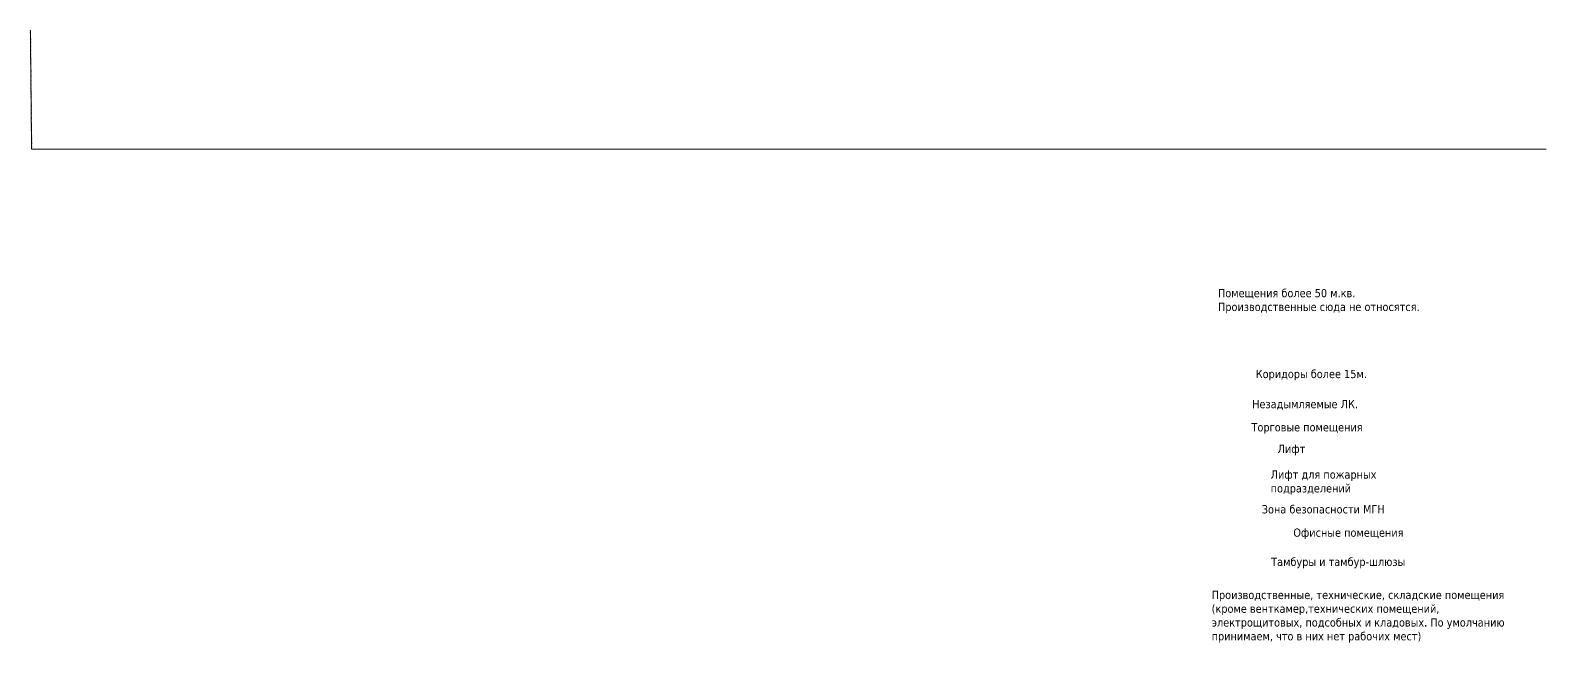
# Model space of a CAD drawing. Header units: millimetres. Extents: x -783640 to 8156175, y -1575894 to 1845315.
# Drawn here: x -780035 to -339565, y 888943 to 1066913 of the extents above; entities that cross this region are included whole.
import ezdxf

# ---------------------------------------------------------------- set-up
doc = ezdxf.new("R2010")
doc.units = ezdxf.units.MM
doc.layers.add('экспертиза ДУ', color=1, linetype='Continuous', lineweight=0)
doc.layers.add('экспертиза ДУ пояснения', color=6, linetype='Continuous', lineweight=0)
doc.styles.add('ЭКСПЕРТИЗА', font='tahoma.ttf')

msp = doc.modelspace()

# ---------------------------------------------------------------- linework, layer by layer
at = {"layer": 'экспертиза ДУ'}
msp.add_lwpolyline([(-779951, 1066997, 0.5205671), (-779947, 1066667, 0.5205671), (-779944, 1066337, 0.5205671), (-779941, 1066007, 0.5205671), (-779937, 1065677, 0.5205671), (-779934, 1065347, 0.5205671), (-779931, 1065017, 0.5205671), (-779927, 1064687, 0.5205671), (-779924, 1064357, 0.5205671), (-779920, 1064027, 0.5205671), (-779917, 1063697, 0.5205671), (-779914, 1063367, 0.5205671), (-779910, 1063037, 0.5205671), (-779907, 1062707, 0.5205671), (-779904, 1062377, 0.5205671), (-779900, 1062047, 0.5205671), (-779897, 1061717, 0.5205671), (-779893, 1061388, 0.5205671), (-779890, 1061058, 0.5205671), (-779887, 1060728, 0.5205671), (-779883, 1060398, 0.5205671), (-779880, 1060068, 0.5205671), (-779877, 1059738, 0.5205671), (-779873, 1059408, 0.5205671), (-779870, 1059078, 0.5205671), (-779866, 1058748, 0.5205671), (-779863, 1058418, 0.5205671), (-779860, 1058088, 0.5205671), (-779856, 1057758, 0.5205671), (-779853, 1057428, 0.5205671), (-779850, 1057098, 0.5205671), (-779846, 1056768, 0.5205671), (-779843, 1056438, 0.5205671), (-779840, 1056108, 0.5205671), (-779836, 1055778, 0.5205671), (-779833, 1055449, 0.5205671), (-779829, 1055119, 0.5205671), (-779826, 1054789, 0.5205671), (-779823, 1054459, 0.5205671), (-779819, 1054129, 0.5205671), (-779816, 1053799, 0.5205671), (-779813, 1053469, 0.5205671), (-779809, 1053139, 0.5205671), (-779806, 1052809, 0.5205671), (-779802, 1052479, 0.5205671), (-779799, 1052149, 0.5205671), (-779796, 1051819, 0.5205671), (-779792, 1051489, 0.5205671), (-779789, 1051159, 0.5205671), (-779786, 1050829, 0.5205671), (-779782, 1050499, 0.5205671), (-779779, 1050169, 0.5205671), (-779776, 1049839, 0.5205671), (-779772, 1049510, 0.5205671), (-779769, 1049180, 0.5205671), (-779765, 1048850, 0.5205671), (-779762, 1048520, 0.5205671), (-779759, 1048190, 0.5205671), (-779755, 1047860, 0.5205671), (-779752, 1047530, 0.5205671), (-779749, 1047200, 0.5205671), (-779745, 1046870, 0.5205671), (-779742, 1046540, 0.5205671), (-779738, 1046210, 0.5205671), (-779735, 1045880, 0.5205671), (-779732, 1045550, 0.5205671), (-779728, 1045220, 0.5205671), (-779725, 1044890, 0.5205671), (-779722, 1044560, 0.5205671), (-779718, 1044230, 0.5205671), (-779715, 1043900, 0.5205671), (-779712, 1043571, 0.5205671), (-779708, 1043241, 0.5205671), (-779705, 1042911, 0.5205671), (-779701, 1042581, 0.5205671), (-779698, 1042251, 0.5205671), (-779695, 1041921, 0.5205671), (-779691, 1041591, 0.5205671), (-779688, 1041261, 0.5205671), (-779685, 1040931, 0.5205671), (-779681, 1040601, 0.5205671), (-779678, 1040271, 0.5205671), (-779674, 1039941, 0.5205671), (-779671, 1039611, 0.5205671), (-779668, 1039281, 0.5205671), (-779664, 1038951, 0.5205671), (-779661, 1038621, 0.5205671), (-779658, 1038291, 0.5205671), (-779654, 1037961, 0.5205671), (-779651, 1037632, 0.5205671), (-779648, 1037302, 0.5205671), (-779644, 1036972, 0.5205671), (-779641, 1036642, 0.5205671), (-779637, 1036312, 0.5205671), (-779634, 1035982, 0.5205671), (-779631, 1035652, 0.5205671), (-779627, 1035322, 0.5205671), (-779624, 1034992, 0.5205671), (-779621, 1034662, 0.5205671), (-779617, 1034332, 0.5205671), (-779614, 1034002, 0.5205671), (-779610, 1033672, 0.5205671), (-779607, 1033342, 0.5205671), (-779604, 1033012, 0.5205671), (-779600, 1032682, 0.5205671), (-779598, 1032416, 0.5205671), (-779268, 1032416, 0.5205671), (-778938, 1032416, 0.5205671), (-778608, 1032416, 0.5205671), (-778278, 1032416, 0.5205671), (-777948, 1032416, 0.5205671), (-777618, 1032416, 0.5205671), (-777288, 1032416, 0.5205671), (-776958, 1032416, 0.5205671), (-776628, 1032416, 0.5205671), (-776298, 1032416, 0.5205671), (-775968, 1032416, 0.5205671), (-775638, 1032416, 0.5205671), (-775308, 1032416, 0.5205671), (-774978, 1032416, 0.5205671), (-774648, 1032416, 0.5205671), (-774318, 1032416, 0.5205671), (-773988, 1032416, 0.5205671), (-773658, 1032416, 0.5205671), (-773328, 1032416, 0.5205671), (-772998, 1032416, 0.5205671), (-772668, 1032416, 0.5205671), (-772338, 1032416, 0.5205671), (-772009, 1032416, 0.5205671), (-771679, 1032416, 0.5205671), (-771349, 1032416, 0.5205671), (-771019, 1032416, 0.5205671), (-770689, 1032416, 0.5205671), (-770359, 1032416, 0.5205671), (-770029, 1032416, 0.5205671), (-769699, 1032416, 0.5205671), (-769369, 1032416, 0.5205671), (-769039, 1032416, 0.5205671), (-768709, 1032416, 0.5205671), (-768379, 1032416, 0.5205671), (-768049, 1032416, 0.5205671), (-767719, 1032416, 0.5205671), (-767389, 1032416, 0.5205671), (-767059, 1032416, 0.5205671), (-766729, 1032416, 0.5205671), (-766399, 1032416, 0.5205671), (-766069, 1032416, 0.5205671), (-765739, 1032416, 0.5205671), (-765409, 1032416, 0.5205671), (-765079, 1032416, 0.5205671), (-764749, 1032416, 0.5205671), (-764419, 1032416, 0.5205671), (-764089, 1032416, 0.5205671), (-763759, 1032416, 0.5205671), (-763430, 1032416, 0.5205671), (-763100, 1032416, 0.5205671), (-762770, 1032416, 0.5205671), (-762440, 1032416, 0.5205671), (-762110, 1032416, 0.5205671), (-761780, 1032416, 0.5205671), (-761450, 1032416, 0.5205671), (-761120, 1032416, 0.5205671), (-760790, 1032416, 0.5205671), (-760460, 1032416, 0.5205671), (-760130, 1032416, 0.5205671), (-759800, 1032416, 0.5205671), (-759470, 1032416, 0.5205671), (-759140, 1032416, 0.5205671), (-758810, 1032416, 0.5205671), (-758480, 1032416, 0.5205671), (-758150, 1032416, 0.5205671), (-757820, 1032416, 0.5205671), (-757490, 1032416, 0.5205671), (-757160, 1032416, 0.5205671), (-756830, 1032416, 0.5205671), (-756500, 1032416, 0.5205671), (-756170, 1032416, 0.5205671), (-755840, 1032416, 0.5205671), (-755510, 1032416, 0.5205671), (-755180, 1032416, 0.5205671), (-754851, 1032416, 0.5205671), (-754521, 1032416, 0.5205671), (-754191, 1032416, 0.5205671), (-753861, 1032416, 0.5205671), (-753531, 1032416, 0.5205671), (-753201, 1032416, 0.5205671), (-752871, 1032416, 0.5205671), (-752541, 1032416, 0.5205671), (-752211, 1032416, 0.5205671), (-751881, 1032416, 0.5205671), (-751551, 1032416, 0.5205671), (-751221, 1032416, 0.5205671), (-750891, 1032416, 0.5205671), (-750561, 1032416, 0.5205671), (-750231, 1032416, 0.5205671), (-749901, 1032416, 0.5205671), (-749571, 1032416, 0.5205671), (-749241, 1032416, 0.5205671), (-748911, 1032416, 0.5205671), (-748581, 1032416, 0.5205671), (-748251, 1032416, 0.5205671), (-747921, 1032416, 0.5205671), (-747591, 1032416, 0.5205671), (-747261, 1032416, 0.5205671), (-746931, 1032416, 0.5205671), (-746601, 1032416, 0.5205671), (-746272, 1032416, 0.5205671), (-745942, 1032416, 0.5205671), (-745612, 1032416, 0.5205671), (-745282, 1032416, 0.5205671), (-744952, 1032416, 0.5205671), (-744622, 1032416, 0.5205671), (-744292, 1032416, 0.5205671), (-743962, 1032416, 0.5205671), (-743632, 1032416, 0.5205671), (-743302, 1032416, 0.5205671), (-742972, 1032416, 0.5205671), (-742642, 1032416, 0.5205671), (-742312, 1032416, 0.5205671), (-741982, 1032416, 0.5205671), (-741652, 1032416, 0.5205671), (-741322, 1032416, 0.5205671), (-740992, 1032416, 0.5205671), (-740662, 1032416, 0.5205671), (-740332, 1032416, 0.5205671), (-740002, 1032416, 0.5205671), (-739672, 1032416, 0.5205671), (-739342, 1032416, 0.5205671), (-739012, 1032416, 0.5205671), (-738682, 1032416, 0.5205671), (-738352, 1032416, 0.5205671), (-738022, 1032416, 0.5205671), (-737693, 1032416, 0.5205671), (-737363, 1032416, 0.5205671), (-737033, 1032416, 0.5205671), (-736703, 1032416, 0.5205671), (-736373, 1032416, 0.5205671), (-736043, 1032416, 0.5205671), (-735713, 1032416, 0.5205671), (-735383, 1032416, 0.5205671), (-735053, 1032416, 0.5205671), (-734723, 1032416, 0.5205671), (-734393, 1032416, 0.5205671), (-734063, 1032416, 0.5205671), (-733733, 1032416, 0.5205671), (-733403, 1032416, 0.5205671), (-733073, 1032416, 0.5205671), (-732743, 1032416, 0.5205671), (-732413, 1032416, 0.5205671), (-732083, 1032416, 0.5205671), (-731753, 1032416, 0.5205671), (-731423, 1032416, 0.5205671), (-731093, 1032416, 0.5205671), (-730763, 1032416, 0.5205671), (-730433, 1032416, 0.5205671), (-730103, 1032416, 0.5205671), (-729773, 1032416, 0.5205671), (-729443, 1032416, 0.5205671), (-729114, 1032416, 0.5205671), (-728784, 1032416, 0.5205671), (-728454, 1032416, 0.5205671), (-728124, 1032416, 0.5205671), (-727794, 1032416, 0.5205671), (-727464, 1032416, 0.5205671), (-727134, 1032416, 0.5205671), (-726804, 1032416, 0.5205671), (-726474, 1032416, 0.5205671), (-726144, 1032416, 0.5205671), (-725814, 1032416, 0.5205671), (-725484, 1032416, 0.5205671), (-725154, 1032416, 0.5205671), (-724824, 1032416, 0.5205671), (-724494, 1032416, 0.5205671), (-724164, 1032416, 0.5205671), (-723834, 1032416, 0.5205671), (-723504, 1032416, 0.5205671), (-723174, 1032416, 0.5205671), (-722844, 1032416, 0.5205671), (-722514, 1032416, 0.5205671), (-722184, 1032416, 0.5205671), (-721854, 1032416, 0.5205671), (-721524, 1032416, 0.5205671), (-721194, 1032416, 0.5205671), (-720864, 1032416, 0.5205671), (-720535, 1032416, 0.5205671), (-720205, 1032416, 0.5205671), (-719875, 1032416, 0.5205671), (-719545, 1032416, 0.5205671), (-719215, 1032416, 0.5205671), (-718885, 1032416, 0.5205671), (-718555, 1032416, 0.5205671), (-718225, 1032416, 0.5205671), (-717895, 1032416, 0.5205671), (-717565, 1032416, 0.5205671), (-717235, 1032416, 0.5205671), (-716905, 1032416, 0.5205671), (-716575, 1032416, 0.5205671), (-716245, 1032416, 0.5205671), (-715915, 1032416, 0.5205671), (-715585, 1032416, 0.5205671), (-715255, 1032416, 0.5205671), (-714925, 1032416, 0.5205671), (-714595, 1032416, 0.5205671), (-714265, 1032416, 0.5205671), (-713935, 1032416, 0.5205671), (-713605, 1032416, 0.5205671), (-713275, 1032416, 0.5205671), (-712945, 1032416, 0.5205671), (-712615, 1032416, 0.5205671), (-712285, 1032416, 0.5205671), (-711956, 1032416, 0.5205671), (-711626, 1032416, 0.5205671), (-711296, 1032416, 0.5205671), (-710966, 1032416, 0.5205671), (-710636, 1032416, 0.5205671), (-710306, 1032416, 0.5205671), (-709976, 1032416, 0.5205671), (-709646, 1032416, 0.5205671), (-709316, 1032416, 0.5205671), (-708986, 1032416, 0.5205671), (-708656, 1032416, 0.5205671), (-708326, 1032416, 0.5205671), (-707996, 1032416, 0.5205671), (-707666, 1032416, 0.5205671), (-707336, 1032416, 0.5205671), (-707006, 1032416, 0.5205671), (-706676, 1032416, 0.5205671), (-706346, 1032416, 0.5205671), (-706016, 1032416, 0.5205671), (-705686, 1032416, 0.5205671), (-705356, 1032416, 0.5205671), (-705026, 1032416, 0.5205671), (-704696, 1032416, 0.5205671), (-704366, 1032416, 0.5205671), (-704036, 1032416, 0.5205671), (-703706, 1032416, 0.5205671), (-703377, 1032416, 0.5205671), (-703047, 1032416, 0.5205671), (-702717, 1032416, 0.5205671), (-702387, 1032416, 0.5205671), (-702057, 1032416, 0.5205671), (-701727, 1032416, 0.5205671), (-701397, 1032416, 0.5205671), (-701067, 1032416, 0.5205671), (-700737, 1032416, 0.5205671), (-700407, 1032416, 0.5205671), (-700077, 1032416, 0.5205671), (-699747, 1032416, 0.5205671), (-699417, 1032416, 0.5205671), (-699087, 1032416, 0.5205671), (-698757, 1032416, 0.5205671), (-698427, 1032416, 0.5205671), (-698097, 1032416, 0.5205671), (-697767, 1032416, 0.5205671), (-697437, 1032416, 0.5205671), (-697107, 1032416, 0.5205671), (-696777, 1032416, 0.5205671), (-696447, 1032416, 0.5205671), (-696117, 1032416, 0.5205671), (-695787, 1032416, 0.5205671), (-695457, 1032416, 0.5205671), (-695127, 1032416, 0.5205671), (-694798, 1032416, 0.5205671), (-694468, 1032416, 0.5205671), (-694138, 1032416, 0.5205671), (-693808, 1032416, 0.5205671), (-693478, 1032416, 0.5205671), (-693148, 1032416, 0.5205671), (-692818, 1032416, 0.5205671), (-692488, 1032416, 0.5205671), (-692158, 1032416, 0.5205671), (-691828, 1032416, 0.5205671), (-691498, 1032416, 0.5205671), (-691168, 1032416, 0.5205671), (-690838, 1032416, 0.5205671), (-690508, 1032416, 0.5205671), (-690178, 1032416, 0.5205671), (-689848, 1032416, 0.5205671), (-689518, 1032416, 0.5205671), (-689188, 1032416, 0.5205671), (-688858, 1032416, 0.5205671), (-688528, 1032416, 0.5205671), (-688198, 1032416, 0.5205671), (-687868, 1032416, 0.5205671), (-687538, 1032416, 0.5205671), (-687208, 1032416, 0.5205671), (-686878, 1032416, 0.5205671), (-686548, 1032416, 0.5205671), (-686219, 1032416, 0.5205671), (-685889, 1032416, 0.5205671), (-685559, 1032416, 0.5205671), (-685229, 1032416, 0.5205671), (-684899, 1032416, 0.5205671), (-684569, 1032416, 0.5205671), (-684239, 1032416, 0.5205671), (-683909, 1032416, 0.5205671), (-683579, 1032416, 0.5205671), (-683249, 1032416, 0.5205671), (-682919, 1032416, 0.5205671), (-682589, 1032416, 0.5205671), (-682259, 1032416, 0.5205671), (-681929, 1032416, 0.5205671), (-681599, 1032416, 0.5205671), (-681269, 1032416, 0.5205671), (-680939, 1032416, 0.5205671), (-680609, 1032416, 0.5205671), (-680279, 1032416, 0.5205671), (-679949, 1032416, 0.5205671), (-679619, 1032416, 0.5205671), (-679289, 1032416, 0.5205671), (-678959, 1032416, 0.5205671), (-678629, 1032416, 0.5205671), (-678299, 1032416, 0.5205671), (-677969, 1032416, 0.5205671), (-677640, 1032416, 0.5205671), (-677310, 1032416, 0.5205671), (-676980, 1032416, 0.5205671), (-676650, 1032416, 0.5205671), (-676320, 1032416, 0.5205671), (-675990, 1032416, 0.5205671), (-675660, 1032416, 0.5205671), (-675330, 1032416, 0.5205671), (-675000, 1032416, 0.5205671), (-674670, 1032416, 0.5205671), (-674340, 1032416, 0.5205671), (-674010, 1032416, 0.5205671), (-673680, 1032416, 0.5205671), (-673350, 1032416, 0.5205671), (-673020, 1032416, 0.5205671), (-672690, 1032416, 0.5205671), (-672360, 1032416, 0.5205671), (-672030, 1032416, 0.5205671), (-671700, 1032416, 0.5205671), (-671370, 1032416, 0.5205671), (-671040, 1032416, 0.5205671), (-670710, 1032416, 0.5205671), (-670380, 1032416, 0.5205671), (-670050, 1032416, 0.5205671), (-669720, 1032416, 0.5205671), (-669390, 1032416, 0.5205671), (-669060, 1032416, 0.5205671), (-668731, 1032416, 0.5205671), (-668401, 1032416, 0.5205671), (-668071, 1032416, 0.5205671), (-667741, 1032416, 0.5205671), (-667411, 1032416, 0.5205671), (-667081, 1032416, 0.5205671), (-666751, 1032416, 0.5205671), (-666421, 1032416, 0.5205671), (-666091, 1032416, 0.5205671), (-665761, 1032416, 0.5205671), (-665431, 1032416, 0.5205671), (-665101, 1032416, 0.5205671), (-664771, 1032416, 0.5205671), (-664441, 1032416, 0.5205671), (-664111, 1032416, 0.5205671), (-663781, 1032416, 0.5205671), (-663451, 1032416, 0.5205671), (-663121, 1032416, 0.5205671), (-662791, 1032416, 0.5205671), (-662461, 1032416, 0.5205671), (-662131, 1032416, 0.5205671), (-661801, 1032416, 0.5205671), (-661471, 1032416, 0.5205671), (-661141, 1032416, 0.5205671), (-660811, 1032416, 0.5205671), (-660481, 1032416, 0.5205671), (-660152, 1032416, 0.5205671), (-659822, 1032416, 0.5205671), (-659492, 1032416, 0.5205671), (-659162, 1032416, 0.5205671), (-658832, 1032416, 0.5205671), (-658502, 1032416, 0.5205671), (-658172, 1032416, 0.5205671), (-657842, 1032416, 0.5205671), (-657512, 1032416, 0.5205671), (-657182, 1032416, 0.5205671), (-656852, 1032416, 0.5205671), (-656522, 1032416, 0.5205671), (-656192, 1032416, 0.5205671), (-655862, 1032416, 0.5205671), (-655532, 1032416, 0.5205671), (-655202, 1032416, 0.5205671), (-654872, 1032416, 0.5205671), (-654542, 1032416, 0.5205671), (-654212, 1032416, 0.5205671), (-653882, 1032416, 0.5205671), (-653552, 1032416, 0.5205671), (-653222, 1032416, 0.5205671), (-652892, 1032416, 0.5205671), (-652562, 1032416, 0.5205671), (-652232, 1032416, 0.5205671), (-651902, 1032416, 0.5205671), (-651573, 1032416, 0.5205671), (-651243, 1032416, 0.5205671), (-650913, 1032416, 0.5205671), (-650583, 1032416, 0.5205671), (-650253, 1032416, 0.5205671), (-649923, 1032416, 0.5205671), (-649593, 1032416, 0.5205671), (-649263, 1032416, 0.5205671), (-648933, 1032416, 0.5205671), (-648603, 1032416, 0.5205671), (-648273, 1032416, 0.5205671), (-647943, 1032416, 0.5205671), (-647613, 1032416, 0.5205671), (-647283, 1032416, 0.5205671), (-646953, 1032416, 0.5205671), (-646623, 1032416, 0.5205671), (-646293, 1032416, 0.5205671), (-645963, 1032416, 0.5205671), (-645633, 1032416, 0.5205671), (-645303, 1032416, 0.5205671), (-644973, 1032416, 0.5205671), (-644643, 1032416, 0.5205671), (-644313, 1032416, 0.5205671), (-643983, 1032416, 0.5205671), (-643653, 1032416, 0.5205671), (-643323, 1032416, 0.5205671), (-642994, 1032416, 0.5205671), (-642664, 1032416, 0.5205671), (-642334, 1032416, 0.5205671), (-642004, 1032416, 0.5205671), (-641674, 1032416, 0.5205671), (-641344, 1032416, 0.5205671), (-641014, 1032416, 0.5205671), (-640684, 1032416, 0.5205671), (-640354, 1032416, 0.5205671), (-640024, 1032416, 0.5205671), (-639694, 1032416, 0.5205671), (-639364, 1032416, 0.5205671), (-639034, 1032416, 0.5205671), (-638704, 1032416, 0.5205671), (-638374, 1032416, 0.5205671), (-638044, 1032416, 0.5205671), (-637714, 1032416, 0.5205671), (-637384, 1032416, 0.5205671), (-637054, 1032416, 0.5205671), (-636724, 1032416, 0.5205671), (-636394, 1032416, 0.5205671), (-636064, 1032416, 0.5205671), (-635734, 1032416, 0.5205671), (-635404, 1032416, 0.5205671), (-635074, 1032416, 0.5205671), (-634744, 1032416, 0.5205671), (-634415, 1032416, 0.5205671), (-634085, 1032416, 0.5205671), (-633755, 1032416, 0.5205671), (-633425, 1032416, 0.5205671), (-633095, 1032416, 0.5205671), (-632765, 1032416, 0.5205671), (-632435, 1032416, 0.5205671), (-632105, 1032416, 0.5205671), (-631775, 1032416, 0.5205671), (-631445, 1032416, 0.5205671), (-631115, 1032416, 0.5205671), (-630785, 1032416, 0.5205671), (-630455, 1032416, 0.5205671), (-630125, 1032416, 0.5205671), (-629795, 1032416, 0.5205671), (-629465, 1032416, 0.5205671), (-629135, 1032416, 0.5205671), (-628805, 1032416, 0.5205671), (-628475, 1032416, 0.5205671), (-628145, 1032416, 0.5205671), (-627815, 1032416, 0.5205671), (-627485, 1032416, 0.5205671), (-627155, 1032416, 0.5205671), (-626825, 1032416, 0.5205671), (-626495, 1032416, 0.5205671), (-626165, 1032416, 0.5205671), (-625836, 1032416, 0.5205671), (-625506, 1032416, 0.5205671), (-625176, 1032416, 0.5205671), (-624846, 1032416, 0.5205671), (-624516, 1032416, 0.5205671), (-624186, 1032416, 0.5205671), (-623856, 1032416, 0.5205671), (-623526, 1032416, 0.5205671), (-623196, 1032416, 0.5205671), (-622866, 1032416, 0.5205671), (-622536, 1032416, 0.5205671), (-622206, 1032416, 0.5205671), (-621876, 1032416, 0.5205671), (-621546, 1032416, 0.5205671), (-621216, 1032416, 0.5205671), (-620886, 1032416, 0.5205671), (-620556, 1032416, 0.5205671), (-620226, 1032416, 0.5205671), (-619896, 1032416, 0.5205671), (-619566, 1032416, 0.5205671), (-619236, 1032416, 0.5205671), (-618906, 1032416, 0.5205671), (-618576, 1032416, 0.5205671), (-618246, 1032416, 0.5205671), (-617916, 1032416, 0.5205671), (-617586, 1032416, 0.5205671), (-617257, 1032416, 0.5205671), (-616927, 1032416, 0.5205671), (-616597, 1032416, 0.5205671), (-616267, 1032416, 0.5205671), (-615937, 1032416, 0.5205671), (-615607, 1032416, 0.5205671), (-615277, 1032416, 0.5205671), (-614947, 1032416, 0.5205671), (-614617, 1032416, 0.5205671), (-614287, 1032416, 0.5205671), (-613957, 1032416, 0.5205671), (-613627, 1032416, 0.5205671), (-613297, 1032416, 0.5205671), (-612967, 1032416, 0.5205671), (-612637, 1032416, 0.5205671), (-612307, 1032416, 0.5205671), (-611977, 1032416, 0.5205671), (-611647, 1032416, 0.5205671), (-611317, 1032416, 0.5205671), (-610987, 1032416, 0.5205671), (-610657, 1032416, 0.5205671), (-610327, 1032416, 0.5205671), (-609997, 1032416, 0.5205671), (-609667, 1032416, 0.5205671), (-609337, 1032416, 0.5205671), (-609007, 1032416, 0.5205671), (-608678, 1032416, 0.5205671), (-608348, 1032416, 0.5205671), (-608018, 1032416, 0.5205671), (-607688, 1032416, 0.5205671), (-607358, 1032416, 0.5205671), (-607028, 1032416, 0.5205671), (-606698, 1032416, 0.5205671), (-606368, 1032416, 0.5205671), (-606038, 1032416, 0.5205671), (-605708, 1032416, 0.5205671), (-605378, 1032416, 0.5205671), (-605048, 1032416, 0.5205671), (-604718, 1032416, 0.5205671), (-604388, 1032416, 0.5205671), (-604058, 1032416, 0.5205671), (-603728, 1032416, 0.5205671), (-603398, 1032416, 0.5205671), (-603068, 1032416, 0.5205671), (-602738, 1032416, 0.5205671), (-602408, 1032416, 0.5205671), (-602078, 1032416, 0.5205671), (-601748, 1032416, 0.5205671), (-601418, 1032416, 0.5205671), (-601088, 1032416, 0.5205671), (-600758, 1032416, 0.5205671), (-600428, 1032416, 0.5205671), (-600099, 1032416, 0.5205671), (-599769, 1032416, 0.5205671), (-599439, 1032416, 0.5205671), (-599109, 1032416, 0.5205671), (-598779, 1032416, 0.5205671), (-598449, 1032416, 0.5205671), (-598119, 1032416, 0.5205671), (-597789, 1032416, 0.5205671), (-597459, 1032416, 0.5205671), (-597129, 1032416, 0.5205671), (-596799, 1032416, 0.5205671), (-596469, 1032416, 0.5205671), (-596139, 1032416, 0.5205671), (-595809, 1032416, 0.5205671), (-595479, 1032416, 0.5205671), (-595149, 1032416, 0.5205671), (-594819, 1032416, 0.5205671), (-594489, 1032416, 0.5205671), (-594159, 1032416, 0.5205671), (-593829, 1032416, 0.5205671), (-593499, 1032416, 0.5205671), (-593169, 1032416, 0.5205671), (-592839, 1032416, 0.5205671), (-592509, 1032416, 0.5205671), (-592179, 1032416, 0.5205671), (-591849, 1032416, 0.5205671), (-591520, 1032416, 0.5205671), (-591190, 1032416, 0.5205671), (-590860, 1032416, 0.5205671), (-590530, 1032416, 0.5205671), (-590200, 1032416, 0.5205671), (-589870, 1032416, 0.5205671), (-589540, 1032416, 0.5205671), (-589210, 1032416, 0.5205671), (-588880, 1032416, 0.5205671), (-588550, 1032416, 0.5205671), (-588220, 1032416, 0.5205671), (-587890, 1032416, 0.5205671), (-587560, 1032416, 0.5205671), (-587230, 1032416, 0.5205671), (-586900, 1032416, 0.5205671), (-586570, 1032416, 0.5205671), (-586240, 1032416, 0.5205671), (-585910, 1032416, 0.5205671), (-585580, 1032416, 0.5205671), (-585250, 1032416, 0.5205671), (-584920, 1032416, 0.5205671), (-584590, 1032416, 0.5205671), (-584260, 1032416, 0.5205671), (-583930, 1032416, 0.5205671), (-583600, 1032416, 0.5205671), (-583270, 1032416, 0.5205671), (-582941, 1032416, 0.5205671), (-582611, 1032416, 0.5205671), (-582281, 1032416, 0.5205671), (-581951, 1032416, 0.5205671), (-581621, 1032416, 0.5205671), (-581291, 1032416, 0.5205671), (-580961, 1032416, 0.5205671), (-580631, 1032416, 0.5205671), (-580301, 1032416, 0.5205671), (-579971, 1032416, 0.5205671), (-579641, 1032416, 0.5205671), (-579311, 1032416, 0.5205671), (-578981, 1032416, 0.5205671), (-578651, 1032416, 0.5205671), (-578321, 1032416, 0.5205671), (-577991, 1032416, 0.5205671), (-577661, 1032416, 0.5205671), (-577331, 1032416, 0.5205671), (-577001, 1032416, 0.5205671), (-576671, 1032416, 0.5205671), (-576341, 1032416, 0.5205671), (-576011, 1032416, 0.5205671), (-575681, 1032416, 0.5205671), (-575351, 1032416, 0.5205671), (-575021, 1032416, 0.5205671), (-574691, 1032416, 0.5205671), (-574362, 1032416, 0.5205671), (-574032, 1032416, 0.5205671), (-573702, 1032416, 0.5205671), (-573372, 1032416, 0.5205671), (-573042, 1032416, 0.5205671), (-572712, 1032416, 0.5205671), (-572382, 1032416, 0.5205671), (-572052, 1032416, 0.5205671), (-571722, 1032416, 0.5205671), (-571392, 1032416, 0.5205671), (-571062, 1032416, 0.5205671), (-570732, 1032416, 0.5205671), (-570402, 1032416, 0.5205671), (-570072, 1032416, 0.5205671), (-569742, 1032416, 0.5205671), (-569412, 1032416, 0.5205671), (-569082, 1032416, 0.5205671), (-568752, 1032416, 0.5205671), (-568422, 1032416, 0.5205671), (-568092, 1032416, 0.5205671), (-567762, 1032416, 0.5205671), (-567432, 1032416, 0.5205671), (-567102, 1032416, 0.5205671), (-566772, 1032416, 0.5205671), (-566442, 1032416, 0.5205671), (-566112, 1032416, 0.5205671), (-565783, 1032416, 0.5205671), (-565453, 1032416, 0.5205671), (-565123, 1032416, 0.5205671), (-564793, 1032416, 0.5205671), (-564463, 1032416, 0.5205671), (-564133, 1032416, 0.5205671), (-563803, 1032416, 0.5205671), (-563473, 1032416, 0.5205671), (-563143, 1032416, 0.5205671), (-562813, 1032416, 0.5205671), (-562483, 1032416, 0.5205671), (-562153, 1032416, 0.5205671), (-561823, 1032416, 0.5205671), (-561493, 1032416, 0.5205671), (-561163, 1032416, 0.5205671), (-560833, 1032416, 0.5205671), (-560503, 1032416, 0.5205671), (-560173, 1032416, 0.5205671), (-559843, 1032416, 0.5205671), (-559513, 1032416, 0.5205671), (-559183, 1032416, 0.5205671), (-558853, 1032416, 0.5205671), (-558523, 1032416, 0.5205671), (-558193, 1032416, 0.5205671), (-557863, 1032416, 0.5205671), (-557533, 1032416, 0.5205671), (-557204, 1032416, 0.5205671), (-556874, 1032416, 0.5205671), (-556544, 1032416, 0.5205671), (-556214, 1032416, 0.5205671), (-555884, 1032416, 0.5205671), (-555554, 1032416, 0.5205671), (-555224, 1032416, 0.5205671), (-554894, 1032416, 0.5205671), (-554564, 1032416, 0.5205671), (-554234, 1032416, 0.5205671), (-553904, 1032416, 0.5205671), (-553574, 1032416, 0.5205671), (-553244, 1032416, 0.5205671), (-552914, 1032416, 0.5205671), (-552584, 1032416, 0.5205671), (-552254, 1032416, 0.5205671), (-551924, 1032416, 0.5205671), (-551594, 1032416, 0.5205671), (-551264, 1032416, 0.5205671), (-550934, 1032416, 0.5205671), (-550604, 1032416, 0.5205671), (-550274, 1032416, 0.5205671), (-549944, 1032416, 0.5205671), (-549614, 1032416, 0.5205671), (-549284, 1032416, 0.5205671), (-548954, 1032416, 0.5205671), (-548625, 1032416, 0.5205671), (-548295, 1032416, 0.5205671), (-547965, 1032416, 0.5205671), (-547635, 1032416, 0.5205671), (-547305, 1032416, 0.5205671), (-546975, 1032416, 0.5205671), (-546645, 1032416, 0.5205671), (-546315, 1032416, 0.5205671), (-545985, 1032416, 0.5205671), (-545655, 1032416, 0.5205671), (-545325, 1032416, 0.5205671), (-544995, 1032416, 0.5205671), (-544665, 1032416, 0.5205671), (-544335, 1032416, 0.5205671), (-544005, 1032416, 0.5205671), (-543675, 1032416, 0.5205671), (-543345, 1032416, 0.5205671), (-543015, 1032416, 0.5205671), (-542685, 1032416, 0.5205671), (-542355, 1032416, 0.5205671), (-542025, 1032416, 0.5205671), (-541695, 1032416, 0.5205671), (-541365, 1032416, 0.5205671), (-541035, 1032416, 0.5205671), (-540705, 1032416, 0.5205671), (-540375, 1032416, 0.5205671), (-540046, 1032416, 0.5205671), (-539716, 1032416, 0.5205671), (-539386, 1032416, 0.5205671), (-539056, 1032416, 0.5205671), (-538726, 1032416, 0.5205671), (-538396, 1032416, 0.5205671), (-538066, 1032416, 0.5205671), (-537736, 1032416, 0.5205671), (-537406, 1032416, 0.5205671), (-537076, 1032416, 0.5205671), (-536746, 1032416, 0.5205671), (-536416, 1032416, 0.5205671), (-536086, 1032416, 0.5205671), (-535756, 1032416, 0.5205671), (-535426, 1032416, 0.5205671), (-535096, 1032416, 0.5205671), (-534766, 1032416, 0.5205671), (-534436, 1032416, 0.5205671), (-534106, 1032416, 0.5205671), (-533776, 1032416, 0.5205671), (-533446, 1032416, 0.5205671), (-533116, 1032416, 0.5205671), (-532786, 1032416, 0.5205671), (-532456, 1032416, 0.5205671), (-532126, 1032416, 0.5205671), (-531796, 1032416, 0.5205671), (-531467, 1032416, 0.5205671), (-531137, 1032416, 0.5205671), (-530807, 1032416, 0.5205671), (-530477, 1032416, 0.5205671), (-530147, 1032416, 0.5205671), (-529817, 1032416, 0.5205671), (-529487, 1032416, 0.5205671), (-529157, 1032416, 0.5205671), (-528827, 1032416, 0.5205671), (-528497, 1032416, 0.5205671), (-528167, 1032416, 0.5205671), (-527837, 1032416, 0.5205671), (-527507, 1032416, 0.5205671), (-527177, 1032416, 0.5205671), (-526847, 1032416, 0.5205671), (-526517, 1032416, 0.5205671), (-526187, 1032416, 0.5205671), (-525857, 1032416, 0.5205671), (-525527, 1032416, 0.5205671), (-525197, 1032416, 0.5205671), (-524867, 1032416, 0.5205671), (-524537, 1032416, 0.5205671), (-524207, 1032416, 0.5205671), (-523877, 1032416, 0.5205671), (-523547, 1032416, 0.5205671), (-523217, 1032416, 0.5205671), (-522888, 1032416, 0.5205671), (-522558, 1032416, 0.5205671), (-522228, 1032416, 0.5205671), (-521898, 1032416, 0.5205671), (-521568, 1032416, 0.5205671), (-521238, 1032416, 0.5205671), (-520908, 1032416, 0.5205671), (-520578, 1032416, 0.5205671), (-520248, 1032416, 0.5205671), (-519918, 1032416, 0.5205671), (-519588, 1032416, 0.5205671), (-519258, 1032416, 0.5205671), (-518928, 1032416, 0.5205671), (-518598, 1032416, 0.5205671), (-518268, 1032416, 0.5205671), (-517938, 1032416, 0.5205671), (-517608, 1032416, 0.5205671), (-517278, 1032416, 0.5205671), (-516948, 1032416, 0.5205671), (-516618, 1032416, 0.5205671), (-516288, 1032416, 0.5205671), (-515958, 1032416, 0.5205671), (-515628, 1032416, 0.5205671), (-515298, 1032416, 0.5205671), (-514968, 1032416, 0.5205671), (-514638, 1032416, 0.5205671), (-514308, 1032416, 0.5205671), (-513979, 1032416, 0.5205671), (-513649, 1032416, 0.5205671), (-513319, 1032416, 0.5205671), (-512989, 1032416, 0.5205671), (-512659, 1032416, 0.5205671), (-512329, 1032416, 0.5205671), (-511999, 1032416, 0.5205671), (-511669, 1032416, 0.5205671), (-511339, 1032416, 0.5205671), (-511009, 1032416, 0.5205671), (-510679, 1032416, 0.5205671), (-510349, 1032416, 0.5205671), (-510019, 1032416, 0.5205671), (-509689, 1032416, 0.5205671), (-509359, 1032416, 0.5205671), (-509029, 1032416, 0.5205671), (-508699, 1032416, 0.5205671), (-508369, 1032416, 0.5205671), (-508039, 1032416, 0.5205671), (-507709, 1032416, 0.5205671), (-507379, 1032416, 0.5205671), (-507049, 1032416, 0.5205671), (-506719, 1032416, 0.5205671), (-506389, 1032416, 0.5205671), (-506059, 1032416, 0.5205671), (-505729, 1032416, 0.5205671), (-505400, 1032416, 0.5205671), (-505070, 1032416, 0.5205671), (-504740, 1032416, 0.5205671), (-504410, 1032416, 0.5205671), (-504080, 1032416, 0.5205671), (-503750, 1032416, 0.5205671), (-503420, 1032416, 0.5205671), (-503090, 1032416, 0.5205671), (-502760, 1032416, 0.5205671), (-502430, 1032416, 0.5205671), (-502100, 1032416, 0.5205671), (-501770, 1032416, 0.5205671), (-501440, 1032416, 0.5205671), (-501110, 1032416, 0.5205671), (-500780, 1032416, 0.5205671), (-500450, 1032416, 0.5205671), (-500120, 1032416, 0.5205671), (-499790, 1032416, 0.5205671), (-499460, 1032416, 0.5205671), (-499130, 1032416, 0.5205671), (-498800, 1032416, 0.5205671), (-498470, 1032416, 0.5205671), (-498140, 1032416, 0.5205671), (-497810, 1032416, 0.5205671), (-497480, 1032416, 0.5205671), (-497150, 1032416, 0.5205671), (-496821, 1032416, 0.5205671), (-496491, 1032416, 0.5205671), (-496161, 1032416, 0.5205671), (-495831, 1032416, 0.5205671), (-495501, 1032416, 0.5205671), (-495171, 1032416, 0.5205671), (-494841, 1032416, 0.5205671), (-494511, 1032416, 0.5205671), (-494181, 1032416, 0.5205671), (-493851, 1032416, 0.5205671), (-493521, 1032416, 0.5205671), (-493191, 1032416, 0.5205671), (-492861, 1032416, 0.5205671), (-492531, 1032416, 0.5205671), (-492201, 1032416, 0.5205671), (-491871, 1032416, 0.5205671), (-491541, 1032416, 0.5205671), (-491211, 1032416, 0.5205671), (-490881, 1032416, 0.5205671), (-490551, 1032416, 0.5205671), (-490221, 1032416, 0.5205671), (-489891, 1032416, 0.5205671), (-489561, 1032416, 0.5205671), (-489231, 1032416, 0.5205671), (-488901, 1032416, 0.5205671), (-488571, 1032416, 0.5205671), (-488242, 1032416, 0.5205671), (-487912, 1032416, 0.5205671), (-487582, 1032416, 0.5205671), (-487252, 1032416, 0.5205671), (-486922, 1032416, 0.5205671), (-486592, 1032416, 0.5205671), (-486262, 1032416, 0.5205671), (-485932, 1032416, 0.5205671), (-485602, 1032416, 0.5205671), (-485272, 1032416, 0.5205671), (-484942, 1032416, 0.5205671), (-484612, 1032416, 0.5205671), (-484282, 1032416, 0.5205671), (-483952, 1032416, 0.5205671), (-483622, 1032416, 0.5205671), (-483292, 1032416, 0.5205671), (-482962, 1032416, 0.5205671), (-482632, 1032416, 0.5205671), (-482302, 1032416, 0.5205671), (-481972, 1032416, 0.5205671), (-481642, 1032416, 0.5205671), (-481312, 1032416, 0.5205671), (-480982, 1032416, 0.5205671), (-480652, 1032416, 0.5205671), (-480322, 1032416, 0.5205671), (-479992, 1032416, 0.5205671), (-479663, 1032416, 0.5205671), (-479333, 1032416, 0.5205671), (-479003, 1032416, 0.5205671), (-478673, 1032416, 0.5205671), (-478343, 1032416, 0.5205671), (-478013, 1032416, 0.5205671), (-477683, 1032416, 0.5205671), (-477353, 1032416, 0.5205671), (-477023, 1032416, 0.5205671), (-476693, 1032416, 0.5205671), (-476363, 1032416, 0.5205671), (-476033, 1032416, 0.5205671), (-475703, 1032416, 0.5205671), (-475373, 1032416, 0.5205671), (-475043, 1032416, 0.5205671), (-474713, 1032416, 0.5205671), (-474383, 1032416, 0.5205671), (-474053, 1032416, 0.5205671), (-473723, 1032416, 0.5205671), (-473393, 1032416, 0.5205671), (-473063, 1032416, 0.5205671), (-472733, 1032416, 0.5205671), (-472403, 1032416, 0.5205671), (-472073, 1032416, 0.5205671), (-471743, 1032416, 0.5205671), (-471413, 1032416, 0.5205671), (-471084, 1032416, 0.5205671), (-470754, 1032416, 0.5205671), (-470424, 1032416, 0.5205671), (-470094, 1032416, 0.5205671), (-469764, 1032416, 0.5205671), (-469434, 1032416, 0.5205671), (-469104, 1032416, 0.5205671), (-468774, 1032416, 0.5205671), (-468444, 1032416, 0.5205671), (-468114, 1032416, 0.5205671), (-467784, 1032416, 0.5205671), (-467454, 1032416, 0.5205671), (-467124, 1032416, 0.5205671), (-466794, 1032416, 0.5205671), (-466464, 1032416, 0.5205671), (-466134, 1032416, 0.5205671), (-465804, 1032416, 0.5205671), (-465474, 1032416, 0.5205671), (-465144, 1032416, 0.5205671), (-464814, 1032416, 0.5205671), (-464484, 1032416, 0.5205671), (-464154, 1032416, 0.5205671), (-463824, 1032416, 0.5205671), (-463494, 1032416, 0.5205671), (-463164, 1032416, 0.5205671), (-462834, 1032416, 0.5205671), (-462505, 1032416, 0.5205671), (-462175, 1032416, 0.5205671), (-461845, 1032416, 0.5205671), (-461515, 1032416, 0.5205671), (-461185, 1032416, 0.5205671), (-460855, 1032416, 0.5205671), (-460525, 1032416, 0.5205671), (-460195, 1032416, 0.5205671), (-459865, 1032416, 0.5205671), (-459535, 1032416, 0.5205671), (-459205, 1032416, 0.5205671), (-458875, 1032416, 0.5205671), (-458545, 1032416, 0.5205671), (-458215, 1032416, 0.5205671), (-457885, 1032416, 0.5205671), (-457555, 1032416, 0.5205671), (-457225, 1032416, 0.5205671), (-456895, 1032416, 0.5205671), (-456565, 1032416, 0.5205671), (-456235, 1032416, 0.5205671), (-455905, 1032416, 0.5205671), (-455575, 1032416, 0.5205671), (-455245, 1032416, 0.5205671), (-454915, 1032416, 0.5205671), (-454585, 1032416, 0.5205671), (-454255, 1032416, 0.5205671), (-453926, 1032416, 0.5205671), (-453596, 1032416, 0.5205671), (-453266, 1032416, 0.5205671), (-452936, 1032416, 0.5205671), (-452606, 1032416, 0.5205671), (-452276, 1032416, 0.5205671), (-451946, 1032416, 0.5205671), (-451616, 1032416, 0.5205671), (-451286, 1032416, 0.5205671), (-450956, 1032416, 0.5205671), (-450626, 1032416, 0.5205671), (-450296, 1032416, 0.5205671), (-449966, 1032416, 0.5205671), (-449636, 1032416, 0.5205671), (-449306, 1032416, 0.5205671), (-448976, 1032416, 0.5205671), (-448646, 1032416, 0.5205671), (-448316, 1032416, 0.5205671), (-447986, 1032416, 0.5205671), (-447656, 1032416, 0.5205671), (-447326, 1032416, 0.5205671), (-446996, 1032416, 0.5205671), (-446666, 1032416, 0.5205671), (-446336, 1032416, 0.5205671), (-446006, 1032416, 0.5205671), (-445676, 1032416, 0.5205671), (-445347, 1032416, 0.5205671), (-445017, 1032416, 0.5205671), (-444687, 1032416, 0.5205671), (-444357, 1032416, 0.5205671), (-444027, 1032416, 0.5205671), (-443697, 1032416, 0.5205671), (-443367, 1032416, 0.5205671), (-443037, 1032416, 0.5205671), (-442707, 1032416, 0.5205671), (-442377, 1032416, 0.5205671), (-442047, 1032416, 0.5205671), (-441717, 1032416, 0.5205671), (-441387, 1032416, 0.5205671), (-441057, 1032416, 0.5205671), (-440727, 1032416, 0.5205671), (-440397, 1032416, 0.5205671), (-440067, 1032416, 0.5205671), (-439737, 1032416, 0.5205671), (-439407, 1032416, 0.5205671), (-439077, 1032416, 0.5205671), (-438747, 1032416, 0.5205671), (-438417, 1032416, 0.5205671), (-438087, 1032416, 0.5205671), (-437757, 1032416, 0.5205671), (-437427, 1032416, 0.5205671), (-437097, 1032416, 0.5205671), (-436768, 1032416, 0.5205671), (-436438, 1032416, 0.5205671), (-436108, 1032416, 0.5205671), (-435778, 1032416, 0.5205671), (-435448, 1032416, 0.5205671), (-435118, 1032416, 0.5205671), (-434788, 1032416, 0.5205671), (-434458, 1032416, 0.5205671), (-434128, 1032416, 0.5205671), (-433798, 1032416, 0.5205671), (-433468, 1032416, 0.5205671), (-433138, 1032416, 0.5205671), (-432808, 1032416, 0.5205671), (-432478, 1032416, 0.5205671), (-432148, 1032416, 0.5205671), (-431818, 1032416, 0.5205671), (-431488, 1032416, 0.5205671), (-431158, 1032416, 0.5205671), (-430828, 1032416, 0.5205671), (-430498, 1032416, 0.5205671), (-430168, 1032416, 0.5205671), (-429838, 1032416, 0.5205671), (-429508, 1032416, 0.5205671), (-429178, 1032416, 0.5205671), (-428848, 1032416, 0.5205671), (-428518, 1032416, 0.5205671), (-428189, 1032416, 0.5205671), (-427859, 1032416, 0.5205671), (-427529, 1032416, 0.5205671), (-427199, 1032416, 0.5205671), (-426869, 1032416, 0.5205671), (-426539, 1032416, 0.5205671), (-426209, 1032416, 0.5205671), (-425879, 1032416, 0.5205671), (-425549, 1032416, 0.5205671), (-425219, 1032416, 0.5205671), (-424889, 1032416, 0.5205671), (-424559, 1032416, 0.5205671), (-424229, 1032416, 0.5205671), (-423899, 1032416, 0.5205671), (-423569, 1032416, 0.5205671), (-423239, 1032416, 0.5205671), (-422909, 1032416, 0.5205671), (-422579, 1032416, 0.5205671), (-422249, 1032416, 0.5205671), (-421919, 1032416, 0.5205671), (-421589, 1032416, 0.5205671), (-421259, 1032416, 0.5205671), (-420929, 1032416, 0.5205671), (-420599, 1032416, 0.5205671), (-420269, 1032416, 0.5205671), (-419939, 1032416, 0.5205671), (-419610, 1032416, 0.5205671), (-419280, 1032416, 0.5205671), (-418950, 1032416, 0.5205671), (-418620, 1032416, 0.5205671), (-418290, 1032416, 0.5205671), (-417960, 1032416, 0.5205671), (-417630, 1032416, 0.5205671), (-417300, 1032416, 0.5205671), (-416970, 1032416, 0.5205671), (-416640, 1032416, 0.5205671), (-416310, 1032416, 0.5205671), (-415980, 1032416, 0.5205671), (-415650, 1032416, 0.5205671), (-415320, 1032416, 0.5205671), (-414990, 1032416, 0.5205671), (-414660, 1032416, 0.5205671), (-414330, 1032416, 0.5205671), (-414000, 1032416, 0.5205671), (-413670, 1032416, 0.5205671), (-413340, 1032416, 0.5205671), (-413010, 1032416, 0.5205671), (-412680, 1032416, 0.5205671), (-412350, 1032416, 0.5205671), (-412020, 1032416, 0.5205671), (-411690, 1032416, 0.5205671), (-411360, 1032416, 0.5205671), (-411031, 1032416, 0.5205671), (-410701, 1032416, 0.5205671), (-410371, 1032416, 0.5205671), (-410041, 1032416, 0.5205671), (-409711, 1032416, 0.5205671), (-409381, 1032416, 0.5205671), (-409051, 1032416, 0.5205671), (-408721, 1032416, 0.5205671), (-408391, 1032416, 0.5205671), (-408061, 1032416, 0.5205671), (-407731, 1032416, 0.5205671), (-407401, 1032416, 0.5205671), (-407071, 1032416, 0.5205671), (-406741, 1032416, 0.5205671), (-406411, 1032416, 0.5205671), (-406081, 1032416, 0.5205671), (-405751, 1032416, 0.5205671), (-405421, 1032416, 0.5205671), (-405091, 1032416, 0.5205671), (-404761, 1032416, 0.5205671), (-404431, 1032416, 0.5205671), (-404101, 1032416, 0.5205671), (-403771, 1032416, 0.5205671), (-403441, 1032416, 0.5205671), (-403111, 1032416, 0.5205671), (-402781, 1032416, 0.5205671), (-402452, 1032416, 0.5205671), (-402122, 1032416, 0.5205671), (-401792, 1032416, 0.5205671), (-401462, 1032416, 0.5205671), (-401132, 1032416, 0.5205671), (-400802, 1032416, 0.5205671), (-400472, 1032416, 0.5205671), (-400142, 1032416, 0.5205671), (-399812, 1032416, 0.5205671), (-399482, 1032416, 0.5205671), (-399152, 1032416, 0.5205671), (-398822, 1032416, 0.5205671), (-398492, 1032416, 0.5205671), (-398162, 1032416, 0.5205671), (-397832, 1032416, 0.5205671), (-397502, 1032416, 0.5205671), (-397172, 1032416, 0.5205671), (-396842, 1032416, 0.5205671), (-396512, 1032416, 0.5205671), (-396182, 1032416, 0.5205671), (-395852, 1032416, 0.5205671), (-395522, 1032416, 0.5205671), (-395192, 1032416, 0.5205671), (-394862, 1032416, 0.5205671), (-394532, 1032416, 0.5205671), (-394202, 1032416, 0.5205671), (-393873, 1032416, 0.5205671), (-393543, 1032416, 0.5205671), (-393213, 1032416, 0.5205671), (-392883, 1032416, 0.5205671), (-392553, 1032416, 0.5205671), (-392223, 1032416, 0.5205671), (-391893, 1032416, 0.5205671), (-391563, 1032416, 0.5205671), (-391233, 1032416, 0.5205671), (-390903, 1032416, 0.5205671), (-390573, 1032416, 0.5205671), (-390243, 1032416, 0.5205671), (-389913, 1032416, 0.5205671), (-389583, 1032416, 0.5205671), (-389253, 1032416, 0.5205671), (-388923, 1032416, 0.5205671), (-388593, 1032416, 0.5205671), (-388263, 1032416, 0.5205671), (-387933, 1032416, 0.5205671), (-387603, 1032416, 0.5205671), (-387273, 1032416, 0.5205671), (-386943, 1032416, 0.5205671), (-386613, 1032416, 0.5205671), (-386283, 1032416, 0.5205671), (-385953, 1032416, 0.5205671), (-385623, 1032416, 0.5205671), (-385294, 1032416, 0.5205671), (-384964, 1032416, 0.5205671), (-384634, 1032416, 0.5205671), (-384304, 1032416, 0.5205671), (-383974, 1032416, 0.5205671), (-383644, 1032416, 0.5205671), (-383314, 1032416, 0.5205671), (-382984, 1032416, 0.5205671), (-382654, 1032416, 0.5205671), (-382324, 1032416, 0.5205671), (-381994, 1032416, 0.5205671), (-381664, 1032416, 0.5205671), (-381334, 1032416, 0.5205671), (-381004, 1032416, 0.5205671), (-380674, 1032416, 0.5205671), (-380344, 1032416, 0.5205671), (-380014, 1032416, 0.5205671), (-379684, 1032416, 0.5205671), (-379354, 1032416, 0.5205671), (-379024, 1032416, 0.5205671), (-378694, 1032416, 0.5205671), (-378364, 1032416, 0.5205671), (-378034, 1032416, 0.5205671), (-377704, 1032416, 0.5205671), (-377374, 1032416, 0.5205671), (-377044, 1032416, 0.5205671), (-376715, 1032416, 0.5205671), (-376385, 1032416, 0.5205671), (-376055, 1032416, 0.5205671), (-375725, 1032416, 0.5205671), (-375395, 1032416, 0.5205671), (-375065, 1032416, 0.5205671), (-374735, 1032416, 0.5205671), (-374405, 1032416, 0.5205671), (-374075, 1032416, 0.5205671), (-373745, 1032416, 0.5205671), (-373415, 1032416, 0.5205671), (-373085, 1032416, 0.5205671), (-372755, 1032416, 0.5205671), (-372425, 1032416, 0.5205671), (-372095, 1032416, 0.5205671), (-371765, 1032416, 0.5205671), (-371435, 1032416, 0.5205671), (-371105, 1032416, 0.5205671), (-370775, 1032416, 0.5205671), (-370445, 1032416, 0.5205671), (-370115, 1032416, 0.5205671), (-369785, 1032416, 0.5205671), (-369455, 1032416, 0.5205671), (-369125, 1032416, 0.5205671), (-368795, 1032416, 0.5205671), (-368465, 1032416, 0.5205671), (-368136, 1032416, 0.5205671), (-367806, 1032416, 0.5205671), (-367476, 1032416, 0.5205671), (-367146, 1032416, 0.5205671), (-366816, 1032416, 0.5205671), (-366486, 1032416, 0.5205671), (-366156, 1032416, 0.5205671), (-365826, 1032416, 0.5205671), (-365496, 1032416, 0.5205671), (-365166, 1032416, 0.5205671), (-364836, 1032416, 0.5205671), (-364506, 1032416, 0.5205671), (-364176, 1032416, 0.5205671), (-363846, 1032416, 0.5205671), (-363516, 1032416, 0.5205671), (-363186, 1032416, 0.5205671), (-362856, 1032416, 0.5205671), (-362526, 1032416, 0.5205671), (-362196, 1032416, 0.5205671), (-361866, 1032416, 0.5205671), (-361536, 1032416, 0.5205671), (-361206, 1032416, 0.5205671), (-360876, 1032416, 0.5205671), (-360546, 1032416, 0.5205671), (-360216, 1032416, 0.5205671), (-359886, 1032416, 0.5205671), (-359556, 1032416, 0.5205671), (-359227, 1032416, 0.5205671), (-358897, 1032416, 0.5205671), (-358567, 1032416, 0.5205671), (-358237, 1032416, 0.5205671), (-357907, 1032416, 0.5205671), (-357577, 1032416, 0.5205671), (-357247, 1032416, 0.5205671), (-356917, 1032416, 0.5205671), (-356587, 1032416, 0.5205671), (-356257, 1032416, 0.5205671), (-355927, 1032416, 0.5205671), (-355597, 1032416, 0.5205671), (-355267, 1032416, 0.5205671), (-354937, 1032416, 0.5205671), (-354607, 1032416, 0.5205671), (-354277, 1032416, 0.5205671), (-353947, 1032416, 0.5205671), (-353617, 1032416, 0.5205671), (-353287, 1032416, 0.5205671), (-352957, 1032416, 0.5205671), (-352627, 1032416, 0.5205671), (-352297, 1032416, 0.5205671), (-351967, 1032416, 0.5205671), (-351637, 1032416, 0.5205671), (-351307, 1032416, 0.5205671), (-350977, 1032416, 0.5205671), (-350648, 1032416, 0.5205671), (-350318, 1032416, 0.5205671), (-349988, 1032416, 0.5205671), (-349658, 1032416, 0.5205671), (-349328, 1032416, 0.5205671), (-348998, 1032416, 0.5205671), (-348668, 1032416, 0.5205671), (-348338, 1032416, 0.5205671), (-348008, 1032416, 0.5205671), (-347678, 1032416, 0.5205671), (-347348, 1032416, 0.5205671), (-347018, 1032416, 0.5205671), (-346688, 1032416, 0.5205671), (-346358, 1032416, 0.5205671), (-346028, 1032416, 0.5205671), (-345698, 1032416, 0.5205671), (-345368, 1032416, 0.5205671), (-345038, 1032416, 0.5205671), (-344708, 1032416, 0.5205671), (-344378, 1032416, 0.5205671), (-344048, 1032416, 0.5205671), (-343718, 1032416, 0.5205671), (-343388, 1032416, 0.5205671), (-343058, 1032416, 0.5205671), (-342728, 1032416, 0.5205671), (-342398, 1032416, 0.5205671), (-342069, 1032416, 0.5205671), (-341739, 1032416, 0.5205671), (-341409, 1032416, 0.5205671), (-341079, 1032416, 0.5205671), (-340749, 1032416, 0.5205671), (-340419, 1032416, 0.5205671), (-340089, 1032416, 0.5205671), (-339759, 1032416, 0.5205671), (-339429, 1032416, 0.5205671)], format="xyb", dxfattribs=at)

# ---------------------------------------------------------------- texts
at = {"layer": 'экспертиза ДУ пояснения', "color": 3, "lineweight": 0, "insert": (-434822, 991740), "char_height": 2400, "width": 67052.52, "attachment_point": 1, "style": 'ЭКСПЕРТИЗА'}
msp.add_mtext('Помещения более 50 м.кв. Производственные сюда не относятся.', dxfattribs=at)
at = {"layer": 'экспертиза ДУ пояснения', "color": 30, "lineweight": 0, "insert": (-423848, 968240), "char_height": 2400, "width": 135345.97, "attachment_point": 1, "style": 'ЭКСПЕРТИЗА'}
msp.add_mtext('Коридоры более 15м.', dxfattribs=at)
at = {"layer": 'экспертиза ДУ пояснения', "lineweight": 0, "insert": (-424886, 959484), "char_height": 2400, "width": 135345.97, "attachment_point": 1, "style": 'ЭКСПЕРТИЗА'}
msp.add_mtext('Незадымляемые ЛК.', dxfattribs=at)
at = {"layer": 'экспертиза ДУ пояснения', "color": 2, "lineweight": 0, "insert": (-425075, 952761), "char_height": 2400, "width": 135345.97, "attachment_point": 1, "style": 'ЭКСПЕРТИЗА'}
msp.add_mtext('Торговые помещения', dxfattribs=at)
at = {"layer": 'экспертиза ДУ пояснения', "color": 7, "lineweight": 0, "char_height": 2400, "width": 41568.74, "attachment_point": 1, "style": 'ЭКСПЕРТИЗА'}
for s, insert in [('Лифт', (-417486, 946479)), ('Лифт для пожарных подразделений', (-419502, 939018))]:
    msp.add_mtext(s, dxfattribs=dict(at, insert=insert))
at = {"layer": 'экспертиза ДУ пояснения', "color": 4, "lineweight": 0, "char_height": 2400, "width": 41568.74, "attachment_point": 1, "style": 'ЭКСПЕРТИЗА'}
for s, insert in [('Зона безопасности МГН', (-422096, 928913)), ('Тамбуры и тамбур-шлюзы', (-419364, 913648))]:
    msp.add_mtext(s, dxfattribs=dict(at, insert=insert))
at = {"layer": 'экспертиза ДУ пояснения', "color": 1, "lineweight": 0, "insert": (-412932, 922134), "char_height": 2400, "width": 135345.97, "attachment_point": 1, "style": 'ЭКСПЕРТИЗА'}
msp.add_mtext('Офисные помещения', dxfattribs=at)
at = {"layer": 'экспертиза ДУ пояснения', "color": 5, "lineweight": 0, "insert": (-436665, 904030), "char_height": 2400, "width": 85804.45, "attachment_point": 1, "style": 'ЭКСПЕРТИЗА'}
msp.add_mtext('Производственные, технические, складские помещения  (кроме венткамер,технических помещений, электрощитовых, подсобных и кладовых. По умолчанию принимаем, что в них нет рабочих мест)', dxfattribs=at)

doc.saveas('drawing.dxf')
